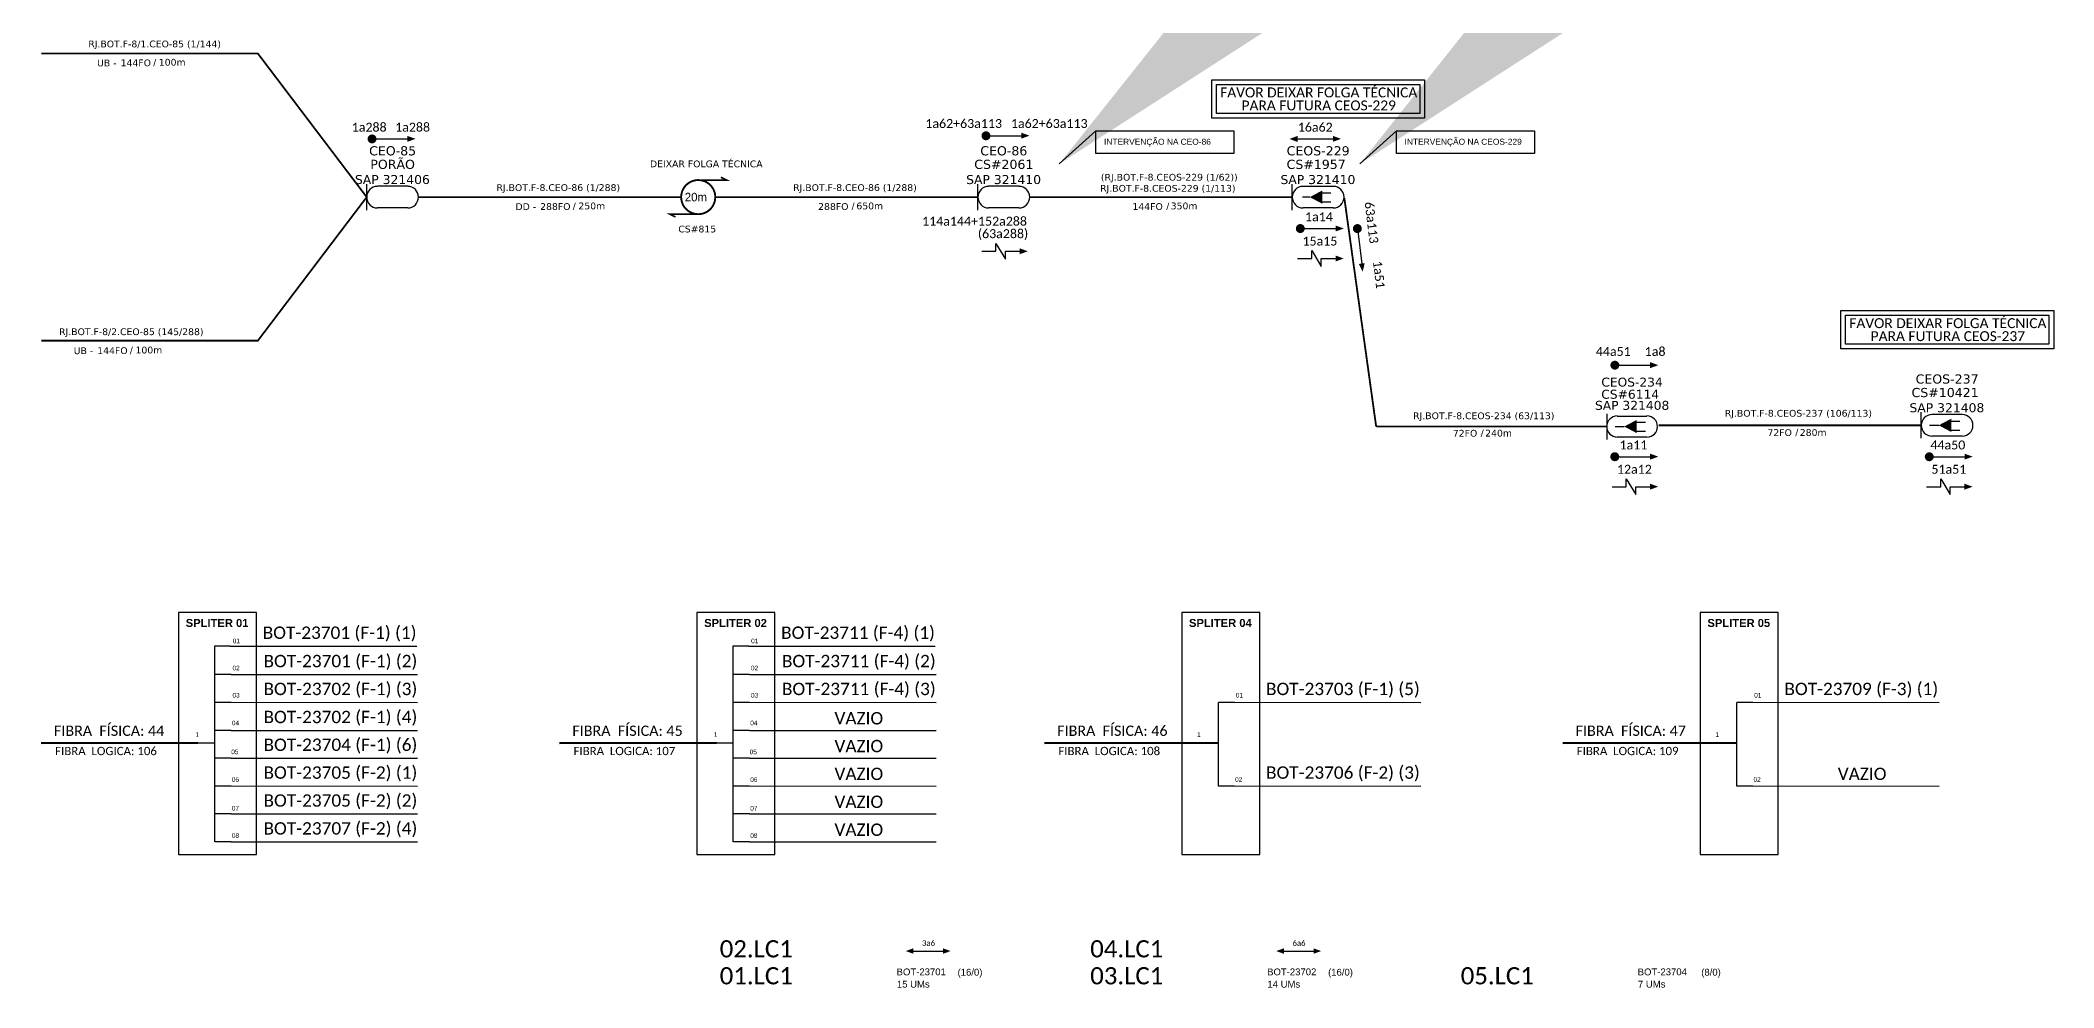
# Model space of a CAD drawing. Extents: x 35688 to 44837, y 3494 to 5132.
# Drawn here: x 44390.6 to 44837.2, y 3860.8 to 4070.9 of the extents above; entities that cross this region are included whole.
import ezdxf
from ezdxf.enums import TextEntityAlignment as Align

# ---------------------------------------------------------------- set-up
doc = ezdxf.new("R2010")
doc.units = ezdxf.units.DM
doc.header["$MEASUREMENT"] = 0
for name, color, linetype, lineweight in [('10.4-Postes', 1, 'Continuous', 0), ("20.0-LEGENDA DOS CDO'S", 1, 'Continuous', 0), ('20.2-CDO_POSTE', 1, 'Continuous', 5), ('40.1-ETIQUETAS', 1, 'Continuous', 20)]:
    doc.layers.add(name, color=color, linetype=linetype, lineweight=lineweight)
for name, color, linetype in [('20.4-CEOS', 1, 'Continuous'), ('20.5-CABO AÉREO', 1, 'Continuous'), ('20.5-CEO', 1, 'Continuous'), ('SETA', 7, 'Continuous')]:
    doc.layers.add(name, color=color, linetype=linetype)
doc.styles.add('ARIAL', font='arial.ttf')
doc.styles.add('ROMANS', font='romans.shx')
doc.styles.add('siredit', font='verdana.ttf')
doc.dimstyles.new('CL', dxfattribs={"dimtxt": 1, "dimasz": 2, "dimexe": 0.18, "dimexo": 0.0625, "dimgap": 0.09, "dimtad": 0, "dimdec": 0, "dimrnd": 1, "dimzin": 0, "dimdsep": 46, "dimtxsty": 'siredit', "dimblk": 'NONE', "dimcen": 0, "dimse1": 1, "dimse2": 1, "dimsd1": 1, "dimsd2": 1, "dimclrt": 7, "dimadec": 0, "dimazin": 0, "dimtfac": 1, "dimtdec": 0, "dimtofl": 0, "dimtmove": 0, "dimatfit": 3, "dimfxl": 0, "dimtolj": 1, "dimtzin": 0, "dimarcsym": 0})

# ---------------------------------------------------------------- blocks, each defined once
blk = doc.blocks.new('ETIQUETA_RS5F')
at = {"layer": '40.1-ETIQUETAS', "color": 0, "style": 'siredit'}
blk.add_text('/', height=1.5, dxfattribs=at).set_placement((1.55, -1.95), align=Align.MIDDLE_RIGHT)
for tag, p in [('ETIQUETA_R_PRIMARIA', (1.18, 4.1)), ('ETIQUETA_R_SECUNDARIA', (1.18, 2.1)), ('F_ATIVAS/F_MORTAS', (1.11, -4.24))]:
    blk.add_attdef(tag, text='', height=1.5, dxfattribs=at).set_placement(p, align=Align.MIDDLE_CENTER)
for tag, p in [('TIPO_CABO', (-6.62, -2.12)), ('CAP_CABO', (0.37, -2.09))]:
    blk.add_attdef(tag, text='', height=1.5, dxfattribs=at).set_placement(p, align=Align.MIDDLE_RIGHT)
blk.add_attdef('METROS', text='', height=1.5, dxfattribs=at).set_placement((2.11, -1.95), align=Align.MIDDLE_LEFT)
for tag, p in [('FUSÃO_1', (0.82, -8.39)), ('FUSÃO_2', (0.82, -10.6)), ('FUSÃO_3', (0.82, -12.93)), ('FUSÃO_4', (0.82, -15.14)), ('FUSÃO_5', (0.82, -17.16))]:
    blk.add_attdef(tag, text='', height=1.5, dxfattribs=at).set_placement(p, align=Align.CENTER)
blk = doc.blocks.new('*U43')
at = {"layer": '20.5-CEO'}
for p, q in [((-1.56, 1.26), (1.8, 1.26)), ((1.8, -1.13), (-1.56, -1.13))]:
    blk.add_line(p, q, dxfattribs=at)
blk.add_lwpolyline([(-2.75, 1.51), (-2.75, -1.38)], dxfattribs=at)
for centre, start, end in [((-1.56, 0.07), 90, 270), ((1.8, 0.07), 270, 90)]:
    blk.add_arc(centre, 1.2, start, end, dxfattribs=at)
at = {"layer": '20.5-CEO', "color": 7, "style": 'siredit'}
for tag, p in [('FID', (0.11, 5.61)), ('LOCAL', (0.12, 4.23)), ('SAP', (0.12, 2.97)), ('FIBRAS_RESERVA', (0.12, -1.94))]:
    blk.add_attdef(tag, text='', height=1.01, dxfattribs=at).set_placement(p, align=Align.TOP_CENTER)
for tag, flags, p in [('ID_ATIVIDADE', 3, (0.11, -3.51)), ('FATOR', 1, (0.11, -4.82))]:
    blk.add_attdef(tag, text='', height=1.01, dxfattribs=dict(at, flags=flags)).set_placement(p, align=Align.TOP_CENTER)
at = {"layer": '20.5-CEO', "color": 7, "style": 'siredit', "flags": 3}
blk.add_attdef('QTDE', (-4.88, -7.06), '', height=1.01, dxfattribs=at)
blk = doc.blocks.new('_None')
blk = doc.blocks.new('CDOE-TEXTO PADRÃO')
at = {"layer": "20.0-LEGENDA DOS CDO'S", "color": 0, "style": 'ARIAL'}
for tag, p in [('CDO_N', (0.49, 7.39)), ('CORDOALHA', (0.5, 4.33)), ('SAP', (0.51, 1.67)), ('SPLITER_1', (0.59, -0.91)), ('SPLITER_2', (0.6, -3.55)), ('(XX-XX_F)S', (0.54, -8.29)), ('(XX-XX_L)S', (0.55, -10.83)), ('UMS', (0.55, -13.15))]:
    blk.add_attdef(tag, p, '', height=1.7, rotation=0.118, dxfattribs=at)
blk.add_attdef('FIBRAS_UTILIZADAS', text='', height=1.7, rotation=0.118, dxfattribs=at).set_placement((19.77, 7.43), align=Align.CENTER)
blk = doc.blocks.new('*U45')
at = {"color": 3}
blk.add_lwpolyline([(0.0000405, 0.000041), (0.0001936, 0.000041), (0.0001936, 0.0000158), (0.0000405, 0.0000158)], close=True, dxfattribs=at)
at = {"color": 3, "style": 'ARIAL'}
blk.add_attdef('SERVIÇO_EM_EMENDA_EXIST', text='', height=0.00000666, dxfattribs=at).set_placement((0.0001321, 0.0000254), align=Align.RIGHT)
blk.add_attdef('FID', (0.0001344, 0.0000254), '', height=0.00000666, dxfattribs=at)
at = {"layer": '10.4-Postes', "lineweight": 0, "style": 'ROMANS'}
for tag, p, flags in [('ID_ATIVIDADE', (-0.0000068, -0.0000086), 3), ('QTDE', (-0.000006, -0.000014), 3), ('FATOR', (-0.0000019, -0.0000113), 1)]:
    blk.add_attdef(tag, p, '', height=0.00000209, dxfattribs=dict(at, flags=flags))
at = {"color": 3}
blk.add_leader([(-0.0000002, 0.0000042), (0.0000405, 0.000041)], dimstyle='CL', override={"dimgap": 0.09, "dimtad": 0}, dxfattribs=at)

msp = doc.modelspace()

# ---------------------------------------------------------------- linework, layer by layer
at = {"color": 7, "linetype": 'Continuous'}
for p, q in [((44429.2, 3936.52), (44429.2, 3893.09)), ((44432.72, 3936.52), (44429.2, 3936.52)), ((44544.2, 3936.52), (44544.2, 3893.09)), ((44547.72, 3936.52), (44544.2, 3936.52)), ((44432.9, 3930.24), (44429.38, 3930.24)), ((44547.9, 3930.24), (44544.38, 3930.24)), ((44432.9, 3924.05), (44429.38, 3924.05)), ((44547.9, 3924.05), (44544.38, 3924.05)), ((44655.45, 3924.05), (44651.94, 3924.05)), ((44770.45, 3924.05), (44766.94, 3924.05)), ((44432.9, 3917.83), (44429.38, 3917.83)), ((44547.9, 3917.83), (44544.38, 3917.83)), ((44425.55, 3915.09), (44429.19, 3915.09)), ((44540.55, 3915.09), (44544.19, 3915.09)), ((44432.9, 3911.66), (44429.38, 3911.66)), ((44547.9, 3911.66), (44544.38, 3911.66)), ((44432.9, 3905.5), (44429.38, 3905.5)), ((44547.9, 3905.5), (44544.38, 3905.5)), ((44655.45, 3905.5), (44651.94, 3905.5)), ((44770.45, 3905.5), (44766.94, 3905.5)), ((44432.9, 3899.31), (44429.38, 3899.31)), ((44547.9, 3899.31), (44544.38, 3899.31)), ((44432.9, 3893.13), (44429.38, 3893.13)), ((44547.9, 3893.13), (44544.38, 3893.13))]:
    msp.add_line(p, q, dxfattribs=at)
at = {"color": 10, "linetype": 'Continuous'}
for p, q in [((44432.72, 3936.52), (44474.09, 3936.51)), ((44547.72, 3936.52), (44589.09, 3936.51)), ((44432.9, 3930.24), (44474.27, 3930.23)), ((44547.9, 3930.24), (44589.27, 3930.23)), ((44432.9, 3924.06), (44474.27, 3924.05)), ((44547.9, 3924.06), (44589.27, 3924.05)), ((44655.45, 3924.06), (44696.83, 3924.05)), ((44770.45, 3924.06), (44811.83, 3924.05)), ((44432.9, 3917.84), (44474.27, 3917.83)), ((44547.9, 3917.84), (44589.27, 3917.83)), ((44432.9, 3911.68), (44474.27, 3911.66)), ((44547.9, 3911.68), (44589.27, 3911.66)), ((44432.9, 3905.51), (44474.27, 3905.5)), ((44547.9, 3905.51), (44589.27, 3905.5)), ((44655.45, 3905.51), (44696.83, 3905.5)), ((44770.45, 3905.51), (44811.83, 3905.5)), ((44432.9, 3899.32), (44474.27, 3899.31)), ((44547.9, 3899.32), (44589.27, 3899.31)), ((44432.89, 3893.13), (44474.27, 3893.12)), ((44547.89, 3893.13), (44589.27, 3893.12))]:
    msp.add_line(p, q, dxfattribs=at)
at = {"color": 1, "linetype": 'Continuous', "lineweight": 60}
for p, q in [((44425.55, 3915.09), (44390.77, 3914.98)), ((44540.55, 3915.09), (44505.77, 3914.98)), ((44651.94, 3915.09), (44613.32, 3914.98)), ((44766.94, 3915.09), (44728.32, 3914.98))]:
    msp.add_line(p, q, dxfattribs=at)
at = {"color": 3, "ltscale": 9e-07}
for points in [[(44650.43, 4062.09), (44697.66, 4062.09), (44697.66, 4053.57), (44650.43, 4053.57)], [(44651.48, 4061.04), (44696.61, 4061.04), (44696.61, 4054.62), (44651.48, 4054.62)], [(44789.98, 4010.93), (44837.21, 4010.93), (44837.21, 4002.41), (44789.98, 4002.41)], [(44791.03, 4009.88), (44836.16, 4009.88), (44836.16, 4003.46), (44791.03, 4003.46)]]:
    msp.add_lwpolyline(points, close=True, dxfattribs=at)
at = {"color": 0, "const_width": 0.99}
for points in [[(44463.67, 4048.98, 1), (44464.66, 4048.98, 1)], [(44599.86, 4049.68, 1), (44600.85, 4049.68, 1)], [(44669.59, 4029.11, 1), (44670.58, 4029.11, 1)], [(44682.68, 4029.6, 1), (44682.8, 4028.62, 1)], [(44739.37, 3998.81, 1), (44740.36, 3998.81, 1)], [(44739.35, 3978.51, 1), (44740.34, 3978.51, 1)], [(44809.11, 3978.51, 1), (44810.1, 3978.51, 1)]]:
    msp.add_lwpolyline(points, format="xyb", close=True, dxfattribs=at)
at = {"color": 5, "const_width": 0.42}
msp.add_lwpolyline([(44536.52, 4039.86, 1.000012), (44536.52, 4032.3, 0.999978)], format="xyb", close=True, dxfattribs=at)
at = {"color": 5, "const_width": 0.394}
for points in [[(44536.52, 4039.86), (44542.82, 4039.86), (44541.56, 4040.49)], [(44536.52, 4032.3), (44530.22, 4032.3), (44531.48, 4031.67)]]:
    msp.add_lwpolyline(points, dxfattribs=at)
at = {"color": 0}
for points in [[(44602.56, 4024.07), (44602.56, 4025.82), (44604.66, 4022.32), (44604.66, 4024.07)], [(44672.64, 4022.47), (44672.64, 4024.22), (44674.73, 4020.72), (44674.74, 4022.47)], [(44742.4, 3971.87), (44742.4, 3973.62), (44744.49, 3970.13), (44744.5, 3971.87)], [(44812.16, 3971.87), (44812.16, 3973.62), (44814.25, 3970.13), (44814.26, 3971.87)]]:
    msp.add_lwpolyline(points, dxfattribs=at)
at = {"color": 7}
for points in [[(44421.23, 3890.31), (44438.51, 3890.31), (44438.51, 3943.97), (44421.23, 3943.97)], [(44536.23, 3890.31), (44553.51, 3890.31), (44553.51, 3943.97), (44536.23, 3943.97)], [(44643.79, 3890.31), (44661.07, 3890.31), (44661.07, 3943.97), (44643.79, 3943.97)], [(44758.79, 3890.31), (44776.07, 3890.31), (44776.07, 3943.97), (44758.79, 3943.97)]]:
    msp.add_lwpolyline(points, close=True, dxfattribs=at)
at = {"color": 7, "linetype": 'Continuous'}
for points in [[(44651.94, 3905.5), (44651.94, 3924.05)], [(44766.94, 3905.5), (44766.94, 3924.05)]]:
    msp.add_lwpolyline(points, dxfattribs=at)
at = {"layer": '20.4-CEOS', "color": 5}
for p, q in [((44472.08, 4038.48), (44465.37, 4038.48)), ((44607.66, 4038.48), (44600.95, 4038.48)), ((44670.68, 4038.48), (44677.39, 4038.48)), ((44472.08, 4033.69), (44465.37, 4033.69)), ((44607.66, 4033.69), (44600.95, 4033.69)), ((44677.39, 4033.69), (44670.68, 4033.69))]:
    msp.add_line(p, q, dxfattribs=at)
at = {"layer": '20.4-CEOS', "color": 8}
for p, q in [((44816.91, 3987.88), (44810.2, 3987.88)), ((44816.91, 3983.09), (44810.2, 3983.09))]:
    msp.add_line(p, q, dxfattribs=at)
at = {"layer": '20.4-CEOS', "color": 5}
for points in [[(44462.98, 4033.2), (44462.98, 4038.97)], [(44598.56, 4033.2), (44598.56, 4038.97)], [(44668.29, 4033.2), (44668.29, 4038.97)], [(44672.18, 4036.08), (44670.57, 4036.08)], [(44674.83, 4037.03), (44676.87, 4037.03)], [(44674.83, 4035.04), (44676.87, 4035.04)]]:
    msp.add_lwpolyline(points, dxfattribs=at)
msp.add_lwpolyline([(44672.18, 4036.08, 0, 2.95, 0), (44674.96, 4036.08, 2.95, 2.95, 0)], format="xyseb", dxfattribs=at)
at = {"layer": '20.4-CEOS', "color": 1}
for points in [[(44739.91, 3985.21), (44741.94, 3985.21)], [(44744.59, 3986.16), (44746.63, 3986.16)], [(44744.59, 3984.17), (44746.63, 3984.17)]]:
    msp.add_lwpolyline(points, dxfattribs=at)
msp.add_lwpolyline([(44741.94, 3985.21, 0, 2.95, 0), (44744.72, 3985.21, 2.95, 2.95, 0)], format="xyseb", dxfattribs=at)
at = {"layer": '20.4-CEOS', "color": 8}
for points in [[(44807.81, 3982.6), (44807.81, 3988.37)], [(44809.67, 3985.48), (44811.7, 3985.48)], [(44814.35, 3986.43), (44816.39, 3986.43)], [(44814.35, 3984.44), (44816.39, 3984.44)]]:
    msp.add_lwpolyline(points, dxfattribs=at)
msp.add_lwpolyline([(44811.7, 3985.48, 0, 2.95, 0), (44814.48, 3985.48, 2.95, 2.95, 0)], format="xyseb", dxfattribs=at)
at = {"layer": '20.4-CEOS', "color": 5}
for centre, start, end in [((44465.37, 4036.08), 90, 270), ((44472.08, 4036.08), 270, 90), ((44600.95, 4036.08), 90, 270), ((44607.66, 4036.08), 270, 90), ((44670.68, 4036.08), 90, 270), ((44677.39, 4036.08), 270, 90)]:
    msp.add_arc(centre, 2.39, start, end, dxfattribs=at)
at = {"layer": '20.4-CEOS', "color": 8}
for centre, start, end in [((44810.2, 3985.48), 90, 270), ((44816.91, 3985.48), 270, 90)]:
    msp.add_arc(centre, 2.39, start, end, dxfattribs=at)
at = {"layer": '20.5-CABO AÉREO', "color": 5, "ltscale": 50, "const_width": 0.4}
for points in [[(44390.77, 4067.91), (44438.84, 4067.91), (44462.98, 4036.08)], [(44390.77, 4004.26), (44438.84, 4004.26), (44462.98, 4036.08)], [(44474.48, 4036.08), (44532.74, 4036.08)]]:
    msp.add_lwpolyline(points, dxfattribs=at)
at = {"layer": '20.5-CABO AÉREO', "ltscale": 50, "const_width": 0.4}
for points in [[(44679.85, 4036.08), (44679.82, 4036.08), (44686.91, 3985.2)], [(44686.91, 3985.2), (44738.06, 3985.2)]]:
    msp.add_lwpolyline(points, dxfattribs=at)
at = {"layer": '20.5-CABO AÉREO', "color": 1, "ltscale": 50, "const_width": 0.4}
msp.add_lwpolyline([(44749.55, 3985.48), (44807.81, 3985.48)], dxfattribs=at)
at = {"layer": '40.1-ETIQUETAS', "color": 5, "const_width": 0.4}
for points in [[(44540.3, 4036.08), (44598.56, 4036.08)], [(44610.03, 4036.08), (44668.29, 4036.08)]]:
    msp.add_lwpolyline(points, dxfattribs=at)
at = {"layer": 'SETA', "color": 0}
for points in [[(44464.16, 4048.98), (44472.67, 4048.98)], [(44600.36, 4049.68), (44608.87, 4049.68)], [(44669.47, 4048.98), (44677.98, 4048.98)], [(44670.09, 4029.11), (44678.6, 4029.11)], [(44682.74, 4029.11), (44683.78, 4020.66)], [(44599.4, 4024.07), (44602.56, 4024.07)], [(44604.66, 4024.07), (44607.82, 4024.07)], [(44669.48, 4022.47), (44672.64, 4022.47)], [(44674.74, 4022.47), (44677.9, 4022.47)], [(44739.86, 3998.81), (44748.37, 3998.81)], [(44739.85, 3978.51), (44748.36, 3978.51)], [(44809.61, 3978.51), (44818.12, 3978.51)], [(44739.24, 3971.87), (44742.4, 3971.87)], [(44744.5, 3971.87), (44747.66, 3971.87)], [(44809, 3971.87), (44812.16, 3971.87)], [(44814.26, 3971.87), (44817.42, 3971.87)]]:
    msp.add_lwpolyline(points, dxfattribs=at)
at = {"layer": 'SETA'}
for points in [[(44583.6, 3868.89), (44591.47, 3868.89)], [(44665.8, 3868.89), (44673.66, 3868.89)]]:
    msp.add_lwpolyline(points, dxfattribs=at)
at = {"layer": 'SETA', "color": 0}
for points in [[(44471.99, 4049.66), (44473.8, 4049), (44471.99, 4048.34)], [(44608.18, 4050.36), (44610, 4049.7), (44608.18, 4049.04)], [(44669.47, 4049.64), (44667.66, 4048.98), (44669.47, 4048.32)], [(44677.3, 4049.66), (44679.11, 4049), (44677.3, 4048.34)], [(44677.91, 4029.78), (44679.73, 4029.12), (44677.91, 4028.46)], [(44607.82, 4024.73), (44609.63, 4024.07), (44607.82, 4023.41)], [(44677.9, 4023.13), (44679.71, 4022.47), (44677.9, 4021.81)], [(44684.36, 4021.42), (44683.93, 4019.54), (44683.05, 4021.26)], [(44747.69, 3999.48), (44749.5, 3998.82), (44747.69, 3998.16)], [(44747.67, 3979.19), (44749.49, 3978.53), (44747.67, 3977.87)], [(44817.43, 3979.19), (44819.25, 3978.53), (44817.43, 3977.87)], [(44747.66, 3972.53), (44749.47, 3971.87), (44747.66, 3971.21)], [(44817.42, 3972.53), (44819.23, 3971.87), (44817.42, 3971.21)]]:
    msp.add_solid(points, dxfattribs=at)
at = {"layer": 'SETA'}
for points in [[(44584.24, 3869.51), (44582.56, 3868.9), (44584.24, 3868.3)], [(44590.83, 3869.51), (44592.51, 3868.9), (44590.83, 3868.3)], [(44666.43, 3869.51), (44664.75, 3868.9), (44666.43, 3868.3)], [(44673.02, 3869.51), (44674.7, 3868.9), (44673.02, 3868.3)]]:
    msp.add_solid(points, dxfattribs=at)

# ---------------------------------------------------------------- block references
at = {"color": 0, "lineweight": 0, "xscale": 199999.9999999376, "yscale": 199999.9999999376, "zscale": 199999.9999999376}
for p, values in [((44616.65, 4042.61), {'SERVIÇO_EM_EMENDA_EXIST': 'INTERVENÇÃO NA', 'FID': 'CEO-86'}), ((44683.33, 4042.61), {'SERVIÇO_EM_EMENDA_EXIST': 'INTERVENÇÃO NA', 'FID': 'CEOS-229'})]:
    msp.add_blockref('*U45', p, dxfattribs=at).add_auto_attribs(values)
at = {"layer": '20.2-CDO_POSTE'}
ref = msp.add_blockref('CDOE-TEXTO PADRÃO', (44587.03, 3853.4), dxfattribs=dict(at, xscale=0.8887506952257936, yscale=0.8887506952257936, zscale=0.8887506952257936, rotation=359.9999999917983))
ref.add_attrib('CDO_N', 'BOT-23701', (44580.54, 3863.52), dxfattribs={"layer": "20.0-LEGENDA DOS CDO'S", "color": 0, "height": 1.511, "rotation": 0.118, "style": 'ARIAL'})
ref.add_attrib('CORDOALHA', '15 UMs', (44580.6, 3860.79), dxfattribs={"layer": "20.0-LEGENDA DOS CDO'S", "color": 0, "height": 1.511, "rotation": 0.118, "style": 'ARIAL'})
ref.add_attrib('FIBRAS_UTILIZADAS', '       (16/0)', dxfattribs={"layer": "20.0-LEGENDA DOS CDO'S", "color": 0, "height": 1.5108, "rotation": 0.118, "style": 'ARIAL'}).set_placement((44594.76, 3863.45), align=Align.CENTER)
ref = msp.add_blockref('CDOE-TEXTO PADRÃO', (44669.22, 3853.4), dxfattribs=dict(at, xscale=0.8887506952257936, yscale=0.8887506952257936, zscale=0.8887506952257936, rotation=359.9999999917983))
ref.add_attrib('CDO_N', 'BOT-23702', (44662.73, 3863.52), dxfattribs={"layer": "20.0-LEGENDA DOS CDO'S", "color": 0, "height": 1.511, "rotation": 0.118, "style": 'ARIAL'})
ref.add_attrib('CORDOALHA', '14 UMs', (44662.79, 3860.79), dxfattribs={"layer": "20.0-LEGENDA DOS CDO'S", "color": 0, "height": 1.511, "rotation": 0.118, "style": 'ARIAL'})
ref.add_attrib('FIBRAS_UTILIZADAS', '       (16/0)', dxfattribs={"layer": "20.0-LEGENDA DOS CDO'S", "color": 0, "height": 1.5108, "rotation": 0.118, "style": 'ARIAL'}).set_placement((44676.95, 3863.45), align=Align.CENTER)
ref = msp.add_blockref('CDOE-TEXTO PADRÃO', (44751.41, 3853.4), dxfattribs=dict(at, xscale=0.8887506952257936, yscale=0.8887506952257936, zscale=0.8887506952257936, rotation=359.9999999917983))
ref.add_attrib('CDO_N', 'BOT-23704', (44744.93, 3863.52), dxfattribs={"layer": "20.0-LEGENDA DOS CDO'S", "color": 0, "height": 1.511, "rotation": 0.118, "style": 'ARIAL'})
ref.add_attrib('CORDOALHA', '7 UMs', (44744.98, 3860.79), dxfattribs={"layer": "20.0-LEGENDA DOS CDO'S", "color": 0, "height": 1.511, "rotation": 0.118, "style": 'ARIAL'})
ref.add_attrib('FIBRAS_UTILIZADAS', '       (8/0)', dxfattribs={"layer": "20.0-LEGENDA DOS CDO'S", "color": 0, "height": 1.5108, "rotation": 0.118, "style": 'ARIAL'}).set_placement((44759.14, 3863.45), align=Align.CENTER)
at = {"layer": '20.5-CEO', "color": 0, "lineweight": 0}
ref = msp.add_blockref('*U43', (44743.45, 3985.07), dxfattribs=dict(at, xscale=1.958007928551524, yscale=1.958007928551524, zscale=1.958007928551524))
ref.add_attrib('LOCAL', 'CS#6114 ', dxfattribs={"color": 7, "height": 1.985, "style": 'siredit'}).set_placement((44743.69, 3993.36), align=Align.TOP_CENTER)
ref.add_attrib('SAP', 'SAP 321408', dxfattribs={"color": 7, "height": 1.985, "style": 'siredit'}).set_placement((44743.69, 3990.9), align=Align.TOP_CENTER)
ref.add_attrib('FID', 'CEOS-234', dxfattribs={"layer": '20.4-CEOS', "color": 7, "height": 1.977, "style": 'siredit'}).set_placement((44743.67, 3996.05), align=Align.TOP_CENTER)
at = {"layer": '40.1-ETIQUETAS', "color": 0}
ref = msp.add_blockref('ETIQUETA_RS5F', (44414.75, 4067.94), dxfattribs=at)
ref.add_attrib('ETIQUETA_R_SECUNDARIA', 'RJ.BOT.F-8/1.CEO-85 (1/144)', dxfattribs={"color": 0, "height": 1.5, "style": 'siredit'}).set_placement((44415.93, 4070.04), align=Align.MIDDLE_CENTER)
ref.add_attrib('TIPO_CABO', 'UB - ', dxfattribs={"color": 0, "height": 1.5, "style": 'siredit'}).set_placement((44408.13, 4065.82), align=Align.MIDDLE_RIGHT)
ref.add_attrib('CAP_CABO', '144FO', dxfattribs={"color": 0, "height": 1.5, "style": 'siredit'}).set_placement((44415.12, 4065.85), align=Align.MIDDLE_RIGHT)
ref.add_attrib('METROS', '100m', dxfattribs={"color": 0, "height": 1.5, "style": 'siredit'}).set_placement((44416.86, 4065.99), align=Align.MIDDLE_LEFT)
ref = msp.add_blockref('ETIQUETA_RS5F', (44409.57, 4004.13), dxfattribs=at)
ref.add_attrib('ETIQUETA_R_SECUNDARIA', 'RJ.BOT.F-8/2.CEO-85 (145/288)', dxfattribs={"color": 0, "height": 1.5, "style": 'siredit'}).set_placement((44410.76, 4006.23), align=Align.MIDDLE_CENTER)
ref.add_attrib('TIPO_CABO', 'UB - ', dxfattribs={"color": 0, "height": 1.5, "style": 'siredit'}).set_placement((44402.96, 4002.01), align=Align.MIDDLE_RIGHT)
ref.add_attrib('CAP_CABO', '144FO', dxfattribs={"color": 0, "height": 1.5, "style": 'siredit'}).set_placement((44409.94, 4002.04), align=Align.MIDDLE_RIGHT)
ref.add_attrib('METROS', '100m', dxfattribs={"color": 0, "height": 1.5, "style": 'siredit'}).set_placement((44411.69, 4002.17), align=Align.MIDDLE_LEFT)

# ---------------------------------------------------------------- texts
at = {"color": 5}
msp.add_text('20m', height=1.89, dxfattribs=at).set_placement((44533.54, 4035.14))
at = {"color": 7, "char_height": 2.2, "width": 46.8706, "attachment_point": 5}
for s, insert in [('{\\fCalibri|b0|i0|c0|p34;FAVOR DEIXAR FOLGA TÉCNICA}', (44674.17, 4059.28)), ('{\\fCalibri|b0|i0|c0|p34;PARA FUTURA CEOS-229}', (44674.17, 4056.4)), ('{\\fCalibri|b0|i0|c0|p34;FAVOR DEIXAR FOLGA TÉCNICA}', (44813.73, 4008.12)), ('{\\fCalibri|b0|i0|c0|p34;PARA FUTURA CEOS-237}', (44813.73, 4005.24))]:
    msp.add_mtext(s, dxfattribs=dict(at, insert=insert))
at = {"color": 5, "char_height": 1.98, "width": 25.1052, "attachment_point": 5}
for s, insert in [('{\\fCalibri|b0|i0|c0|p34;\\C7;1a288}', (44463.53, 4051.58)), ('{\\fCalibri|b0|i0|c0|p34;(63a288)}', (44604.14, 4027.76))]:
    msp.add_mtext(s, dxfattribs=dict(at, insert=insert))
at = {"color": 0, "char_height": 1.98, "width": 25.1052, "attachment_point": 5}
for s, insert in [('{\\fCalibri|b0|i0|c0|p34;\\C7;1a288}', (44473.16, 4051.58)), ('{\\fCalibri|b0|i0|c0|p34;\\C7;1a62\\C1;+63a113}', (44595.41, 4052.39)), ('{\\fCalibri|b0|i0|c0|p34;\\C7;1a62\\C1;+63a113}', (44614.39, 4052.39)), ('{\\fCalibri|b0|i0|c0|p34;\\C7;16a62}', (44673.39, 4051.58)), ('{\\fCalibri|b0|i0|c0|p34;\\C7;114a144+152a288}', (44597.81, 4030.73)), ('{\\fCalibri|b0|i0|c0|p34;\\C7;1a14}', (44674.22, 4031.71)), ('{\\fCalibri|b0|i0|c0|p34;\\C7;15a15}', (44674.43, 4026.32)), ('{\\fCalibri|b0|i0|c0|p34;\\C7;44a51}', (44739.51, 4001.85)), ('{\\fCalibri|b0|i0|c0|p34;\\C7;1a8}', (44748.79, 4001.85)), ('{\\fCalibri|b0|i0|c0|p34;\\C7;1a11}', (44743.98, 3981.11)), ('\\C7;\\fCalibri|b0|i0|c0|p34;44a50', (44813.73, 3981.11)), ('{\\fCalibri|b0|i0|c0|p34;\\C7;12a12}', (44744.19, 3975.72)), ('\\C7;\\fCalibri|b0|i0|c0|p34;51a51', (44813.95, 3975.72))]:
    msp.add_mtext(s, dxfattribs=dict(at, insert=insert))
at = {"color": 0, "char_height": 1.98, "width": 25.1052, "attachment_point": 5, "rotation": 277.0192}
for s, insert in [('{\\fCalibri|b0|i0|c0|p34;\\C7;63a113}', (44685.88, 4030.43)), ('{\\fCalibri|b0|i0|c0|p34;\\C7;1a51}', (44687.53, 4018.87))]:
    msp.add_mtext(s, dxfattribs=dict(at, insert=insert))
at = {"attachment_point": 5}
for s, insert, char_height, width in [('\\C10;\\fArial|b1|i0|c0|p34;SPLITER 01', (44429.79, 3941.64), 1.7753, 17.28), ('\\C7;\\fCalibri|b0|i0|c0|p34;BOT-23701 (F-1) (1)', (44456.97, 3939.2), 2.7432, 80.6352), ('\\C10;\\fArial|b1|i0|c0|p34;SPLITER 02', (44544.79, 3941.64), 1.7753, 17.28), ('\\C7;\\fCalibri|b0|i0|c0|p34;BOT-23711 (F-4) (1)', (44571.97, 3939.2), 2.7432, 80.6352), ('\\C10;\\fArial|b1|i0|c0|p34;SPLITER 04', (44652.35, 3941.64), 1.7753, 17.28), ('\\C10;\\fArial|b1|i0|c0|p34;SPLITER 05', (44767.35, 3941.64), 1.7753, 17.28), ('\\C7;\\fArial|b0|i0|;\\H1.0273588255048;01 ', (44434.06, 3937.66), 1.7753, 3.5602), ('\\C7;\\fArial|b0|i0|;\\H1.0273588255048;01 ', (44549.06, 3937.66), 1.7753, 3.5602), ('\\C7;\\fArial|b0|i0|;\\H1.0273588255048;02 ', (44434.01, 3931.66), 1.7753, 3.7582), ('\\C7;\\fCalibri|b0|i0|c0|p34;BOT-23701 (F-1) (2)', (44457.15, 3932.91), 2.7432, 80.6352), ('\\C7;\\fArial|b0|i0|;\\H1.0273588255048;02 ', (44549.01, 3931.66), 1.7753, 3.7582), ('\\C7;\\fCalibri|b0|i0|c0|p34;BOT-23711 (F-4) (2)', (44572.15, 3932.91), 2.7432, 80.6352), ('\\C7;\\fArial|b0|i0|;\\H1.0273588255048;03 ', (44434.01, 3925.62), 1.7753, 3.456), ('\\C7;\\fCalibri|b0|i0|c0|p34;BOT-23702 (F-1) (3)', (44457.15, 3926.73), 2.7432, 80.6352), ('\\C7;\\fArial|b0|i0|;\\H1.0273588255048;03 ', (44549.01, 3925.62), 1.7753, 3.456), ('\\C7;\\fCalibri|b0|i0|c0|p34;BOT-23711 (F-4) (3)', (44572.15, 3926.73), 2.7432, 80.6352), ('\\C7;\\fArial|b0|i0;\\H0.578704x;01 ', (44656.57, 3925.62), 1.7753, 3.456), ('\\C7;\\fCalibri|b0|i0|c0|p34;BOT-23703 (F-1) (5)', (44679.53, 3926.73), 2.7432, 80.6352), ('\\C7;\\fArial|b0|i0;\\H0.578704x;01 ', (44771.57, 3925.62), 1.7753, 3.456), ('{\\fCalibri|b0|i0|c0|p34;\\C7;BOT-23709 (F-3) (1)}', (44794.53, 3926.73), 2.7432, 80.6352), ('\\C7;\\fCalibri|b0|i0|c0|p34;BOT-23702 (F-1) (4)', (44457.15, 3920.51), 2.7432, 80.6352), ('\\C7;\\fCalibri|b0|i0|c0|p34;VAZIO', (44572.15, 3920.51), 2.7432, 80.6352), ('\\C7;\\fCalibri|b0|i0|c0|p34;FIBRA  FÍSICA: 44', (44405.84, 3917.74), 2.2859, 34.56), ('\\C7;\\fArial|b0|i0|;\\H1.0273588255048;1', (44425.38, 3916.92), 1.7753, 1.7584), ('\\C7;\\fArial|b0|i0|;\\H1.0273588255048;04 ', (44433.86, 3919.47), 1.7753, 3.7582), ('\\C7;\\fCalibri|b0|i0|c0|p34;FIBRA  FÍSICA: 45', (44520.84, 3917.74), 2.2859, 34.56), ('\\C7;\\fArial|b0|i0|;\\H1.0273588255048;1', (44540.38, 3916.92), 1.7753, 1.7584), ('\\C7;\\fArial|b0|i0|;\\H1.0273588255048;04 ', (44548.86, 3919.47), 1.7753, 3.7582), ('\\C7;\\fCalibri|b0|i0|c0|p34;FIBRA  FÍSICA: 46', (44628.39, 3917.74), 2.2859, 34.56), ('\\C7;\\fArial|b0|i0|;\\H1.0273588255048;1', (44647.57, 3916.91), 1.7753, 1.7584), ('\\C7;\\fCalibri|b0|i0|c0|p34;FIBRA  FÍSICA: 47', (44743.39, 3917.74), 2.2859, 34.56), ('\\C7;\\fArial|b0|i0|;\\H1.0273588255048;1', (44762.57, 3916.91), 1.7753, 1.7584), ('\\C7;\\fCalibri|b0|i0|c0|p34;FIBRA  LOGICA: 106', (44405.15, 3913.25), 1.8289, 34.56), ('\\C7;\\fArial|b0|i0|;\\H1.0273588255048;05 ', (44433.73, 3913.06), 1.7753, 4.6222), ('\\C7;\\fCalibri|b0|i0|c0|p34;BOT-23704 (F-1) (6)', (44457.15, 3914.35), 2.7432, 80.6352), ('\\C7;\\fCalibri|b0|i0|c0|p34;FIBRA  LOGICA: 107', (44520.15, 3913.25), 1.8289, 34.56), ('\\C7;\\fArial|b0|i0|;\\H1.0273588255048;05 ', (44548.73, 3913.06), 1.7753, 4.6222), ('\\C7;\\fCalibri|b0|i0|c0|p34;VAZIO', (44572.15, 3914.35), 2.7432, 80.6352), ('\\C7;\\fCalibri|b0|i0|c0|p34;FIBRA  LOGICA: 108', (44627.7, 3913.25), 1.8289, 34.56), ('\\C7;\\fCalibri|b0|i0|c0|p34;FIBRA  LOGICA: 109', (44742.7, 3913.25), 1.8289, 34.56), ('\\C7;\\fCalibri|b0|i0|c0|p34;BOT-23705 (F-2) (1)', (44457.15, 3908.18), 2.7432, 80.6352), ('\\C7;\\fCalibri|b0|i0|c0|p34;VAZIO', (44572.15, 3908.18), 2.7432, 80.6352), ('\\C7;\\fCalibri|b0|i0|c0|p34;BOT-23706 (F-2) (3)', (44679.53, 3908.18), 2.7432, 80.6352), ('\\C7;\\fCalibri|b0|i0|c0|p34;VAZIO', (44794.71, 3908.18), 2.7432, 80.6352), ('\\C7;\\fArial|b0|i0|;\\H1.0273588255048;06 ', (44433.86, 3906.92), 1.7753, 3.7582), ('\\C7;\\fCalibri|b0|i0|c0|p34;BOT-23705 (F-2) (2)', (44457.15, 3901.99), 2.7432, 80.6352), ('\\C7;\\fArial|b0|i0|;\\H1.0273588255048;06 ', (44548.86, 3906.92), 1.7753, 3.7582), ('\\C7;\\fArial|b0|i0;\\H0.578704x;02 ', (44656.42, 3906.92), 1.7753, 3.7582), ('\\C7;\\fArial|b0|i0;\\H0.578704x;02 ', (44771.42, 3906.92), 1.7753, 3.7582), ('\\C7;\\fArial|b0|i0|;\\H1.0273588255048;07 ', (44433.86, 3900.56), 1.7753, 3.7582), ('\\C7;\\fArial|b0|i0|;\\H1.0273588255048;07 ', (44548.86, 3900.56), 1.7753, 3.7582), ('\\C7;\\fCalibri|b0|i0|c0|p34;VAZIO', (44572.15, 3901.99), 2.7432, 80.6352), ('\\C7;\\fArial|b0|i0|;\\H1.0273588255048;08 ', (44433.86, 3894.51), 1.7753, 3.7582), ('\\C7;\\fCalibri|b0|i0|c0|p34;BOT-23707 (F-2) (4)', (44457.15, 3895.8), 2.7432, 80.6352), ('\\C7;\\fArial|b0|i0|;\\H1.0273588255048;08 ', (44548.86, 3894.51), 1.7753, 3.7582), ('\\C7;\\fCalibri|b0|i0|c0|p34;VAZIO', (44572.15, 3895.8), 2.7432, 80.6352)]:
    msp.add_mtext(s, dxfattribs=dict(at, insert=insert, char_height=char_height, width=width))
at = {"color": 3, "char_height": 3.8127, "width": 230.4002, "attachment_point": 5}
for s, insert in [('\\fCalibri|b0|i0|c0|p34;02.LC1', (44549.39, 3869.38)), ('\\fCalibri|b0|i0|c0|p34;04.LC1', (44631.58, 3869.38)), ('\\fCalibri|b0|i0|c0|p34;01.LC1', (44549.39, 3863.4)), ('\\fCalibri|b0|i0|c0|p34;03.LC1', (44631.58, 3863.4)), ('\\fCalibri|b0|i0|c0|p34;05.LC1', (44713.77, 3863.4))]:
    msp.add_mtext(s, dxfattribs=dict(at, insert=insert))
at = {"char_height": 1.2435, "width": 23.1869, "attachment_point": 5, "rotation": 360}
for s, insert in [('\\C7;\\fCalibri|b0|i0|c0|p34;3a6', (44587.6, 3870.67)), ('\\C7;\\fCalibri|b0|i0|c0|p34;6a6', (44669.79, 3870.67))]:
    msp.add_mtext(s, dxfattribs=dict(at, insert=insert))
at = {"layer": '20.4-CEOS', "color": 7, "style": 'siredit'}
for s, height, p in [('CEO-85', 2.028, (44468.73, 4046.35)), ('CEO-86', 2.028, (44604.31, 4046.35)), ('CEOS-229', 2.028, (44674.04, 4046.35)), ('PORÃO', 2.028, (44468.73, 4043.35)), ('CS#2061', 2.028, (44604.31, 4043.35)), ('CS#1957 ', 2.028, (44674.04, 4043.35)), ('SAP 321406', 2, (44468.68, 4039.98)), ('SAP 321410', 2, (44604.26, 4039.98)), ('SAP 321410', 2, (44673.99, 4039.98)), ('CS#10421 ', 2.028, (44813.56, 3992.75)), ('CEOS-237', 2.028, (44813.56, 3995.75)), ('SAP 321408', 2, (44813.51, 3989.38))]:
    msp.add_text(s, height=height, dxfattribs=at).set_placement(p, align=Align.MIDDLE_CENTER)
at = {"layer": '40.1-ETIQUETAS', "color": 0, "style": 'siredit'}
for s, p in [('DEIXAR FOLGA TÉCNICA', (44538.31, 4043.45)), ('RJ.BOT.F-8.CEO-86 (1/288)', (44505.47, 4038.19)), ('RJ.BOT.F-8.CEO-86 (1/288)', (44571.29, 4038.19)), ('CS#815', (44536.3, 4029)), ('RJ.BOT.F-8.CEOS-237 (106/113)', (44780.57, 3988.15)), ('RJ.BOT.F-8.CEOS-234 (63/113)', (44710.78, 3987.59))]:
    msp.add_text(s, height=1.5, dxfattribs=at).set_placement(p, align=Align.MIDDLE_CENTER)
at = {"layer": '40.1-ETIQUETAS', "color": 1, "style": 'siredit'}
msp.add_text('RJ.BOT.F-8.CEOS-229 (1/113) ', height=1.5, dxfattribs=at).set_placement((44641.02, 4038.03), align=Align.MIDDLE_CENTER)
at = {"layer": '40.1-ETIQUETAS', "color": 5, "style": 'siredit'}
msp.add_text('(RJ.BOT.F-8.CEOS-229 (1/62))', height=1.5, dxfattribs=at).set_placement((44641.02, 4040.49), align=Align.MIDDLE_CENTER)
at = {"layer": '40.1-ETIQUETAS', "color": 0, "style": 'siredit'}
for s, p in [('DD - ', (44501.21, 4033.97)), ('288FO', (44508.19, 4033.99)), ('/', (44509.37, 4034.13)), ('288FO', (44569.85, 4033.99)), ('/', (44571.21, 4034.13)), ('72FO', (44709.34, 3983.72)), ('/', (44710.79, 3983.86)), ('72FO', (44779.13, 3983.87)), ('/', (44780.58, 3984.01))]:
    msp.add_text(s, height=1.5, dxfattribs=at).set_placement(p, align=Align.MIDDLE_RIGHT)
for s, p in [('250m', (44509.94, 4034.13)), ('650m', (44571.6, 4034.13)), ('240m', (44711.09, 3983.74)), ('280m', (44780.88, 3983.88))]:
    msp.add_text(s, height=1.5, dxfattribs=at).set_placement(p, align=Align.MIDDLE_LEFT)
at = {"layer": '40.1-ETIQUETAS', "color": 1, "style": 'siredit'}
for s, p in [('144FO', (44639.58, 4033.99)), ('/', (44641.03, 4034.13))]:
    msp.add_text(s, height=1.5, dxfattribs=at).set_placement(p, align=Align.MIDDLE_RIGHT)
msp.add_text('350m', height=1.5, dxfattribs=at).set_placement((44641.33, 4034.13), align=Align.MIDDLE_LEFT)

doc.saveas('drawing.dxf')
